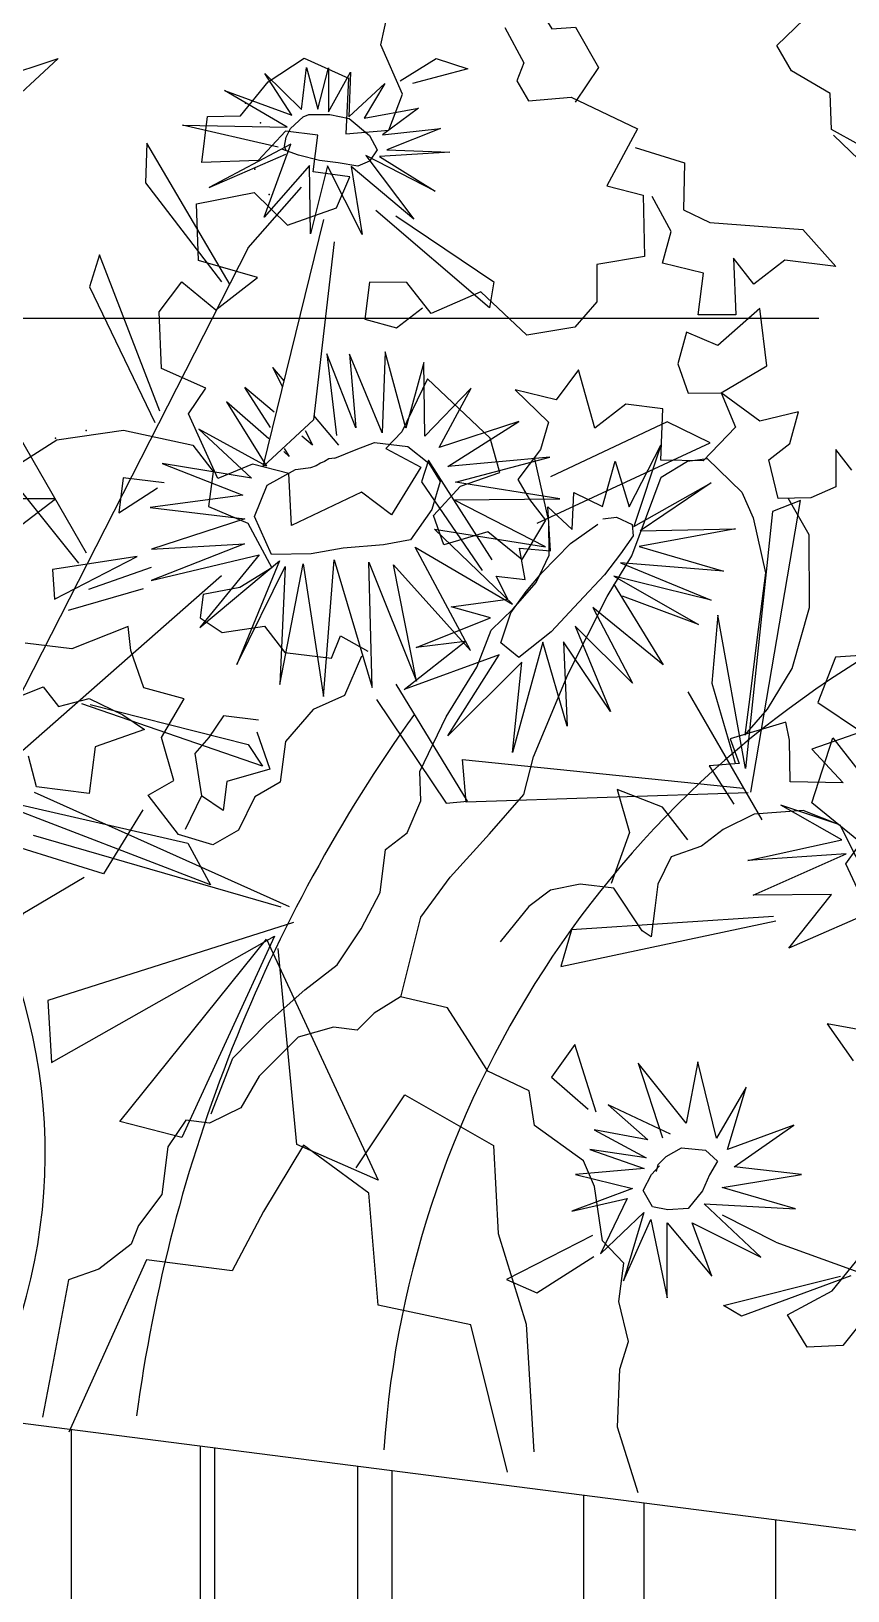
# Model space of a CAD drawing. Header units: inches. Extents: x 50027 to 54188, y -4291 to 1318.
# Drawn here: x 52094.21 to 52099.92, y -129.66 to -118.77 of the extents above; entities that cross this region are included whole.
import ezdxf

# ---------------------------------------------------------------- set-up
doc = ezdxf.new("R2010")
doc.units = ezdxf.units.IN
doc.linetypes.add('CENTER', pattern=[2, 1.25, -0.25, 0.25, -0.25])
doc.layers.add('05--TEXT-3', color=3, linetype='Continuous', lineweight=35)
doc.layers.add('3', color=7, linetype='Continuous', true_color=0x61993b)
doc.layers.add('4', color=7, linetype='Continuous', true_color=0x637d96)
for name, color, linetype in [('A-TYP-ST-Hatch', 8, 'Continuous'), ('AR-FLOWER', 93, 'Continuous'), ('BH', 3, 'Continuous'), ('ROAD CL', 251, 'CENTER')]:
    doc.layers.add(name, color=color, linetype=linetype)
doc.styles.add('TIME NEW', font='times.ttf')
doc.dimstyles.new('3-8 LEADER', dxfattribs={"dimscale": 0.4, "dimtxt": 8, "dimasz": 4, "dimexe": 6, "dimexo": 6, "dimgap": 0, "dimtad": 0, "dimdec": 0, "dimzin": 12, "dimdsep": 46, "dimlunit": 4, "dimtxsty": 'TIME NEW', "dimblk": 'DIM AERO', "dimcen": 0, "dimdle": 20, "dimclrd": 1, "dimclre": 9, "dimclrt": 2, "dimadec": 0, "dimazin": 0, "dimtfac": 1, "dimtdec": 0, "dimtofl": 0, "dimtmove": 1, "dimatfit": 3, "dimldrblk": 'DIM AERO', "dimfxl": 1, "dimtvp": 0.75, "dimtolj": 1, "dimtzin": 12, "dimlwd": 18, "dimlwe": 18, "dimarcsym": 1})

# ---------------------------------------------------------------- blocks, each defined once
blk = doc.blocks.new('DIM AERO')
at = {"color": 2}
blk.add_line((0, 0), (-1.4142, 0), dxfattribs=at)
at = {"color": 2, "const_width": 0.01}
blk.add_lwpolyline([(-1, -1), (0, 0), (-1, 1)], dxfattribs=at)
blk = doc.blocks.new('A$C054A269F')
at = {"layer": '3'}
for points in [[(250.15, 145.5), (246.84, 143.02)], [(244.77, 116.16), (246.43, 117.81), (246.01, 114.51), (248.08, 113.27), (250.97, 112.85), (252.22, 116.16), (250.56, 117.81), (250.15, 120.7), (253.46, 119.46), (257.18, 121.53), (253.46, 124.42), (254.7, 129.38), (258, 125.66), (260.9, 126.49), (261.31, 123.6), (260.07, 121.12), (257.18, 121.53), (255.52, 118.64), (258, 115.33), (261.73, 114.92), (262.14, 119.46), (265.45, 119.46), (267.93, 116.99), (270, 121.94), (271.65, 119.05), (275.37, 119.46), (272.07, 116.99), (272.48, 114.51), (274.13, 111.61), (272.89, 109.96), (271.24, 108.31), (272.89, 104.59), (276.2, 106.65), (279.92, 105), (281.16, 107.48), (279.1, 110.37), (275.79, 112.03), (277.03, 114.92), (283.23, 119.46), (284.89, 114.51), (286.13, 112.85), (282.82, 111.61), (284.89, 107.07), (287.78, 108.72), (293.57, 105), (294.4, 109.55), (297.71, 109.96), (300.6, 108.31), (303.91, 113.68), (302.67, 116.16), (306.8, 117.4), (307.63, 122.36), (305.98, 125.25), (302.67, 123.18), (299.36, 126.49), (304.74, 127.32), (305.56, 132.28), (300.6, 133.93), (297.29, 131.45), (293.16, 133.52), (292.33, 136.41), (295.64, 136.41), (295.64, 139.71), (298.53, 139.71), (300.6, 136.82), (305.56, 135.99), (305.56, 140.13), (302.67, 140.54), (300.6, 143.85), (297.71, 146.33), (293.57, 145.09), (293.16, 140.13), (289.43, 140.95), (288.61, 144.26), (291.09, 148.39), (290.68, 152.94)], [(280.34, 151.29), (278.27, 148.39), (278.68, 146.74), (277.44, 145.09), (273.72, 145.91), (267.52, 143.85), (269.58, 138.47), (266.28, 138.06), (265.45, 132.69), (269.58, 131.45), (269.17, 128.14), (270.82, 125.66), (274.96, 124.42), (279.51, 127.73), (283.64, 125.25), (286.13, 127.73), (289.43, 127.32), (289.43, 124.01), (286.54, 123.6), (284.47, 125.66)], [(247.78, 144.94), (250.4, 145.98), (250.92, 149.12), (254.58, 150.69), (256.15, 152.77), (254.06, 155.39)], [(279.51, 155.83), (276.2, 151.7), (274.13, 152.11), (271.65, 148.81), (273.31, 145.5)], [(267.52, 142.19), (262.97, 141.37), (262.55, 137.23), (260.07, 136.41), (251.8, 136.82), (248.49, 133.93), (253.04, 133.93), (255.52, 131.45), (257.59, 133.52), (256.76, 128.56), (260.07, 128.14), (260.07, 131.86), (263.79, 132.28), (263.38, 135.17), (265.45, 138.06)], [(234.19, 41.51), (235.76, 38.9), (238.9, 38.37), (240.99, 40.98), (237.33, 43.6), (234.71, 47.78)], [(285.94, 94.27), (286.99, 90.61), (289.6, 89.04), (291.69, 85.91), (291.69, 82.25), (293.78, 80.69), (294.83, 77.55), (296.92, 75.98), (300.06, 76.51), (303.19, 79.64), (301.1, 81.21), (302.67, 84.86), (301.1, 88.52), (304.76, 89.04), (306.33, 92.18), (306.85, 94.27), (311.56, 91.66), (315.74, 91.66)], [(317.83, 101.58), (314.69, 104.72), (318.88, 104.19)], [(318.35, 107.33), (315.22, 109.94), (309.47, 111.51), (303.19, 110.98), (301.1, 108.89), (301.1, 105.76), (297.44, 104.72), (294.83, 101.06), (297.44, 98.97), (300.58, 97.92), (300.58, 95.84), (298.49, 94.79), (294.83, 95.84), (292.74, 93.75), (288.56, 93.75), (288.03, 95.84), (285.42, 94.79)], [(305.28, 107.33), (308.94, 107.33), (308.94, 104.19), (305.81, 106.81)], [(227.92, 92.7), (232.1, 94.27), (233.15, 91.13), (231.05, 89.04), (234.19, 85.39), (236.28, 89.04), (236.28, 92.18), (239.42, 91.66), (237.33, 96.36), (238.9, 100.54), (244.12, 99.49), (245.17, 95.31), (240.99, 93.22), (245.17, 91.13), (242.03, 88.52), (246.74, 88), (247.26, 91.66), (247.78, 93.22), (252.49, 91.13), (251.44, 89.04), (254.06, 88.52), (251.44, 85.39)], [(306.85, 100.54), (314.17, 98.45), (313.65, 95.84), (306.85, 100.54)], [(294.31, 87.48), (297.44, 87.48), (298.49, 85.39), (299.53, 83.82), (298.49, 80.16)], [(318.35, 85.39), (313.65, 88), (312.08, 86.43), (309.47, 87.48), (306.33, 86.43), (304.24, 85.39), (308.42, 83.3), (308.42, 79.12), (313.13, 79.12), (314.17, 81.73)], [(294.31, 86.43), (292.74, 83.3), (296.4, 81.73), (296.4, 79.12), (298.49, 80.16), (299.53, 77.03)], [(255.1, 81.73), (257.71, 84.34), (261.9, 85.39), (260.33, 81.73), (261.37, 77.03)], [(280.68, 49.12), (277.19, 56.1), (268.81, 52.61), (267.41, 44.93), (263.92, 37.25), (261.82, 26.08)], [(263.92, 23.99), (268.81, 36.55), (277.19, 37.25), (279.28, 47.02), (285.57, 50.51), (288.36, 44.23), (290.46, 38.65), (298.14, 38.65), (303.03, 22.59)]]:
    blk.add_lwpolyline(points, dxfattribs=at)
for p in [(302.37, 141.72), (300.81, 140.16), (300.81, 136.01), (299.25, 133.93), (312.75, 111.09), (315.35, 110.05)]:
    blk.add_point(p, dxfattribs=at)
at = {"layer": '4'}
for points in [[(278.64, 64.66), (277.79, 71.93), (275.65, 75.78), (272.65, 80.06), (270.08, 83.91), (269.65, 87.33), (267.51, 95.03), (264.95, 102.3), (263.23, 106.15), (261.52, 113.42), (259.38, 115.13), (257.67, 115.56), (254.25, 112.99), (252.96, 110.85), (251.25, 106.15), (251.25, 100.16), (251.25, 95.03), (251.25, 91.6), (249.54, 94.17), (247.83, 98.02), (246.97, 103.58), (247.83, 110), (250.07, 112.98)], [(294.05, 52.26), (292.76, 57.39), (290.2, 60.81), (287.2, 64.23), (284.63, 66.8), (282.92, 70.22), (281.64, 73.64), (281.64, 77.49), (279.93, 79.2), (279.07, 82.2), (279.5, 84.76), (277.79, 89.89), (275.65, 94.6), (274.79, 98.02), (273.08, 100.16), (271.37, 102.72), (270.51, 105.29), (270.94, 108.28), (272.92, 113.73)], [(227.28, 64.23), (231.56, 71.93), (234.56, 75.78), (237.98, 79.2), (240.12, 82.2), (241.83, 84.76), (245.26, 85.62), (249.54, 84.76), (252.11, 83.05), (253.82, 81.34), (256.39, 80.06), (257.24, 77.49), (257.24, 75.35), (257.24, 72.79), (258.1, 73.21), (261.09, 76.64), (264.09, 76.64), (266.66, 75.78), (268.37, 74.07), (270.51, 70.65)], [(303.49, 78.27), (306.26, 72.19), (315.67, 73.85), (324.53, 71.64), (331.73, 67.21), (336.71, 66.1), (337.82, 63.89), (337.82, 57.25)], [(307.92, 71.64), (312.91, 67.76), (314.01, 61.68), (317.33, 56.15), (317.89, 51.17), (321.76, 47.3), (322.32, 42.87)], [(252.16, 23.63), (254.72, 29.17), (255.15, 34.31), (254.72, 36.87), (256, 40.29), (256, 43.71), (258.14, 45.43), (259.43, 50.13), (260.71, 52.27), (265.42, 54.83), (266.27, 57.83), (270.13, 59.11), (272.27, 61.68), (274.41, 64.24), (278.69, 64.67), (280.82, 62.96), (282.11, 61.25), (284.25, 61.25), (287.24, 59.97), (290.24, 56.12), (291.52, 53.12), (294.09, 51.41), (296.23, 51.41), (297.52, 48.85), (297.52, 44.57), (299.23, 41.58), (299.66, 39.87), (302.22, 37.3), (304.79, 36.02), (305.22, 28.32), (305.53, 23.63)]]:
    blk.add_lwpolyline(points, dxfattribs=at)
blk = doc.blocks.new('FLOWER1')
at = {"color": 86, "linetype": 'Continuous'}
for p, q in [((518.05, 231.09, -66458.41), (523.87, 235.89, -66458.41)), ((523.87, 235.89, -66458.41), (529.69, 234.83, -66458.41)), ((529.69, 234.83, -66458.41), (520.29, 230.95, -66458.41)), ((457.38, 226.81, -66458.41), (422.51, 184.59, -66458.41)), ((446.32, 221.4, -66458.41), (457.38, 226.81, -66458.41)), ((493.07, 191.13, -66458.41), (475, 214.07, -66458.41)), ((475, 214.07, -66458.41), (475.74, 207.06, -66458.41)), ((539.25, 193.39, -66458.41), (516.87, 207.73, -66458.41)), ((475.74, 207.06, -66458.41), (491.47, 191.45, -66458.41)), ((503.25, 160.01, -66458.41), (507.95, 204.9, -66458.41)), ((520.56, 207.26, -66458.41), (539.35, 198.06, -66458.41)), ((510.31, 201.23, -66458.41), (511, 169.44, -66458.41)), ((495.32, 198.11, -66458.41), (459.53, 95.39, -66458.41)), ((539.35, 198.06, -66458.41), (539.25, 193.39, -66458.41)), ((469.4, 193.27, -66458.41), (468.38, 187.39, -66458.41)), ((483.75, 167.27, -66458.41), (469.4, 193.27, -66458.41)), ((468.38, 187.39, -66458.41), (483.16, 165.14, -66458.41)), ((573.22, 177.61, -66458.41), (554.03, 165.15, -66458.41)), ((581.25, 174.95, -66458.41), (573.22, 177.61, -66458.41)), ((552.76, 156.67, -66458.41), (581.25, 174.95, -66458.41)), ((511, 169.44, -66458.41), (503.25, 160.01, -66458.41)), ((598.57, 166.99, -66458.41), (593.9, 164.35, -66458.41)), ((596.85, 114.52, -66458.41), (598.57, 166.99, -66458.41)), ((474.25, 140.55, -66458.41), (455.13, 165.17, -66458.41)), ((532.16, 165.11, -66458.41), (531.45, 161.15, -66458.41)), ((545.78, 149.14, -66458.41), (532.16, 165.11, -66458.41)), ((593.9, 164.35, -66458.41), (595.32, 118.56, -66458.41)), ((531.45, 161.15, -66458.41), (544.27, 147.01, -66458.41)), ((454.67, 156.06, -66458.41), (473.13, 138.57, -66458.41)), ((586.79, 144.82, -66458.41), (587.37, 132.76, -66458.41)), ((595.32, 118.56, -66458.41), (586.79, 144.82, -66458.41)), ((498.53, 139.78, -66458.41), (462.27, 97.94, -66458.41)), ((475.55, 134.28, -66458.41), (486.05, 139.64, -66458.41)), ((472.47, 130.07, -66458.41), (485.14, 135.72, -66458.41)), ((583.32, 130.62, -66458.41), (599.44, 109.92, -66458.41)), ((587.37, 132.76, -66458.41), (593.39, 119.23, -66458.41)), ((547.24, 106.11, -66458.41), (531.87, 124.97, -66458.41)), ((607.82, 114.14, -66458.41), (609.96, 126.05, -66458.41)), ((609.96, 126.05, -66458.41), (645.62, 91.23, -66458.41)), ((528.76, 121.82, -66458.41), (543.5, 105.25, -66458.41)), ((510.34, 107.34, -66458.41), (477.07, 113.97, -66458.41)), ((478.54, 114.02, -66458.41), (507.32, 110.83, -66458.41)), ((545.36, 113.3, -66458.41), (595.39, 115.03, -66458.41)), ((596.36, 114.35, -66458.41), (547, 105.92, -66458.41)), ((645.04, 91.31, -66458.41), (607.82, 114.14, -66458.41)), ((507.32, 110.83, -66458.41), (510.34, 107.34, -66458.41)), ((547, 105.92, -66458.41), (545.36, 113.3, -66458.41)), ((543.5, 105.25, -66458.41), (547.24, 106.11, -66458.41)), ((518.47, 83.25, -66458.41), (470.88, 97.22, -66458.41)), ((459.67, 95.53, -66458.41), (499.08, 92.03, -66458.41)), ((504.08, 85.23, -66458.41), (460.17, 95.57, -66458.41)), ((499.08, 92.03, -66458.41), (504.08, 85.23, -66458.41)), ((567.6, 79.33, -66458.41), (604.35, 92.52, -66458.41)), ((603.83, 93.24, -66458.41), (568.6, 86.03, -66458.41)), ((471.66, 89.71, -66458.41), (516.96, 83.07, -66458.41)), ((568.6, 86.03, -66458.41), (567.6, 79.33, -66458.41)), ((519.53, 80.63, -66458.41), (478.26, 60.97, -66458.41)), ((480.37, 50.16, -66458.41), (516.56, 77.75, -66458.41)), ((516.56, 77.75, -66458.41), (505.11, 40.16, -66458.41)), ((493.79, 41.43, -66458.41), (515.19, 77.01, -66458.41)), ((515.19, 77.01, -66458.41), (540.66, 37.37, -66458.41)), ((525.5, 41.68, -66458.41), (517.48, 75.67, -66458.41)), ((652.59, 74.07, -66458.41), (615.81, 75.63, -66458.41)), ((615.81, 75.63, -66458.41), (621.29, 69.75, -66458.41)), ((571.99, 65.92, -66458.41), (568.62, 59.61, -66458.41)), ((577.34, 54.55, -66458.41), (571.99, 65.92, -66458.41)), ((478.26, 60.97, -66458.41), (480.37, 50.16, -66458.41)), ((568.62, 59.61, -66458.41), (575.89, 54.88, -66458.41)), ((540.66, 37.37, -66458.41), (525.5, 41.68, -66458.41)), ((505.11, 40.16, -66458.41), (493.79, 41.43, -66458.41)), ((612.08, 36.06, -66458.41), (602.01, 39.5, -66458.41)), ((612.08, 36.06, -66458.41), (646.93, 28.54, -66458.41)), ((579.64, 32.78, -66458.41), (565.62, 22.99, -66458.41)), ((604.36, 23.66, -66458.41), (624.25, 31.64, -66458.41)), ((626.06, 31.91, -66458.41), (607.77, 22.23, -66458.41)), ((571.23, 21.35, -66458.41), (580.43, 29.12, -66458.41)), ((565.62, 22.99, -66458.41), (571.23, 21.35, -66458.41)), ((607.77, 22.23, -66458.41), (604.36, 23.66, -66458.41))]:
    blk.add_line(p, q, dxfattribs=at)
at = {"color": 221, "linetype": 'Continuous'}
for p, q in [((501.26, 231.17, -66458.41), (504.25, 224.13, -66458.41)), ((501.39, 223.68, -66458.41), (501.26, 231.17, -66458.41)), ((504.25, 224.13, -66458.41), (505.13, 231.66, -66458.41)), ((505.13, 231.66, -66458.41), (506.18, 223.91, -66458.41)), ((506.18, 223.91, -66458.41), (509.12, 231.45, -66458.41)), ((509.12, 231.45, -66458.41), (509.92, 223.55, -66458.41)), ((509.92, 223.55, -66458.41), (515.4, 230.26, -66458.41)), ((515.4, 230.26, -66458.41), (512.61, 223.66, -66458.41)), ((494.06, 229.12, -66458.41), (501.39, 223.68, -66458.41)), ((499.83, 222.48, -66458.41), (494.06, 229.12, -66458.41)), ((487.43, 225.16, -66458.41), (499.83, 222.48, -66458.41)), ((499.29, 220.25, -66458.41), (487.43, 225.16, -66458.41)), ((512.61, 223.66, -66458.41), (521.95, 226.72, -66458.41)), ((521.95, 226.72, -66458.41), (516.22, 221.19, -66458.41)), ((516.22, 221.19, -66458.41), (526.31, 223.7, -66458.41)), ((526.31, 223.7, -66458.41), (517.35, 218.67, -66458.41)), ((480.85, 218.07, -66458.41), (499.29, 220.25, -66458.41)), ((528.53, 219.77, -66458.41), (516.26, 217.32, -66458.41)), ((517.35, 218.67, -66458.41), (528.53, 219.77, -66458.41)), ((498.19, 216.53, -66458.41), (480.85, 218.07, -66458.41)), ((500.38, 217.35, -66458.41), (487.05, 207.74, -66458.41)), ((497.41, 203.88, -66458.41), (500.38, 217.35, -66458.41)), ((499.69, 216.04, -66458.41), (499.26, 216.85, -66458.41)), ((513.83, 217.18, -66458.41), (523.76, 207.14, -66458.41)), ((526.87, 212.56, -66458.41), (513.83, 217.18, -66458.41)), ((516.26, 217.32, -66458.41), (526.87, 212.56, -66458.41)), ((487.05, 207.74, -66458.41), (499.74, 215.44, -66458.41)), ((504.13, 214.01, -66458.41), (497.41, 203.88, -66458.41)), ((505.96, 202.08, -66458.41), (504.13, 214.01, -66458.41)), ((507.33, 214.39, -66458.41), (505.96, 202.08, -66458.41)), ((515.06, 203.2, -66458.41), (507.33, 214.39, -66458.41)), ((511.49, 214.86, -66458.41), (515.06, 203.2, -66458.41)), ((523.76, 207.14, -66458.41), (511.49, 214.86, -66458.41)), ((495.32, 198.11, -66458.41), (503.28, 210.02, -66458.41)), ((521.92, 183.09, -66458.41), (523.34, 168.82, -66458.41)), ((527.39, 170.21, -66458.41), (521.92, 183.09, -66458.41)), ((511.75, 181.35, -66458.41), (515.38, 167.26, -66458.41)), ((518.6, 169.02, -66458.41), (511.75, 181.35, -66458.41)), ((515.73, 181.85, -66458.41), (518.6, 169.02, -66458.41)), ((523.34, 168.82, -66458.41), (515.73, 181.85, -66458.41)), ((529, 182.19, -66458.41), (527.39, 170.21, -66458.41)), ((530.97, 169.23, -66458.41), (529, 182.19, -66458.41)), ((504.81, 174.43, -66458.41), (502.54, 177.68, -66458.41)), ((504.87, 175.59, -66458.41), (502.54, 177.68, -66458.41)), ((537.95, 178.78, -66458.41), (530.97, 169.23, -66458.41)), ((533.74, 167.61, -66458.41), (537.95, 178.78, -66458.41)), ((503.61, 167.06, -66458.41), (498.1, 173.49, -66458.41)), ((503.86, 169.81, -66458.41), (498.1, 173.49, -66458.41)), ((547.15, 174.07, -66458.41), (533.74, 167.61, -66458.41)), ((535.71, 164.49, -66458.41), (547.15, 174.07, -66458.41)), ((568.6, 161.73, -66458.41), (572.65, 173.37, -66458.41)), ((572.65, 173.37, -66458.41), (569.87, 158.42, -66458.41)), ((503.58, 165.05, -66458.41), (495.23, 170.49, -66458.41)), ((495.23, 170.49, -66458.41), (503.85, 160.19, -66458.41)), ((510.84, 170.22, -66458.41), (515.97, 165.6, -66458.41)), ((563.88, 161.17, -66458.41), (565, 169.46, -66458.41)), ((565, 169.46, -66458.41), (568.6, 161.73, -66458.41)), ((509.32, 166.32, -66458.41), (511.4, 165, -66458.41)), ((509.76, 167.35, -66458.41), (511.4, 165, -66458.41)), ((553.41, 168.57, -66458.41), (535.71, 164.49, -66458.41)), ((537.43, 161.91, -66458.41), (553.41, 168.57, -66458.41)), ((569.87, 158.42, -66458.41), (582.42, 167.93, -66458.41)), ((582.42, 167.93, -66458.41), (571.08, 157.82, -66458.41)), ((491.03, 165.06, -66458.41), (501.51, 157.67, -66458.41)), ((503.85, 160.19, -66458.41), (491.03, 165.06, -66458.41)), ((506.52, 163.67, -66458.41), (507.59, 162.43, -66458.41)), ((506.5, 163.14, -66458.41), (507.59, 162.43, -66458.41)), ((556.2, 161.47, -66458.41), (537.43, 161.91, -66458.41)), ((537.57, 158.77, -66458.41), (556.2, 161.47, -66458.41)), ((558.49, 162.95, -66458.41), (563.88, 161.17, -66458.41)), ((559.11, 156.38, -66458.41), (558.49, 162.95, -66458.41)), ((485.43, 158.13, -66458.41), (500.38, 154.49, -66458.41)), ((501.51, 157.67, -66458.41), (485.43, 158.13, -66458.41)), ((554.84, 152.73, -66458.41), (537.57, 158.77, -66458.41)), ((554.26, 159.78, -66458.41), (559.11, 156.38, -66458.41)), ((555.8, 152.11, -66458.41), (554.26, 159.78, -66458.41)), ((571.08, 157.82, -66458.41), (587.8, 160.42, -66458.41)), ((587.8, 160.42, -66458.41), (571.26, 155.04, -66458.41)), ((571.26, 155.04, -66458.41), (586.68, 152.69, -66458.41)), ((500.38, 154.49, -66458.41), (484.37, 150.1, -66458.41)), ((534.91, 153.14, -66458.41), (554.84, 152.73, -66458.41)), ((550.41, 141.85, -66458.41), (534.91, 153.14, -66458.41)), ((586.68, 152.69, -66458.41), (568.37, 151.69, -66458.41)), ((484.37, 150.1, -66458.41), (501.31, 150.4, -66458.41)), ((501.31, 150.4, -66458.41), (485.6, 142.82, -66458.41)), ((531.89, 149.5, -66458.41), (550.41, 141.85, -66458.41)), ((544.11, 132.66, -66458.41), (531.89, 149.5, -66458.41)), ((550.3, 151.87, -66458.41), (555.8, 152.11, -66458.41)), ((552.03, 146.46, -66458.41), (550.3, 151.87, -66458.41)), ((568.37, 151.69, -66458.41), (585.26, 147.31, -66458.41)), ((567.54, 149.2, -66458.41), (583.58, 142.75, -66458.41)), ((585.26, 147.31, -66458.41), (567.54, 149.2, -66458.41)), ((567.69, 147.86, -66458.41), (578.34, 134.8, -66458.41)), ((485.6, 142.82, -66458.41), (501.81, 145.97, -66458.41)), ((501.81, 145.97, -66458.41), (486.28, 137.26, -66458.41)), ((486.28, 137.26, -66458.41), (504.67, 144.42, -66458.41)), ((504.67, 144.42, -66458.41), (495.97, 130.19, -66458.41)), ((511.42, 122.12, -66458.41), (512.63, 143.9, -66458.41)), ((512.63, 143.9, -66458.41), (519.38, 121.03, -66458.41)), ((518, 145.33, -66458.41), (527.74, 123.83, -66458.41)), ((519.38, 121.03, -66458.41), (518, 145.33, -66458.41)), ((524.16, 145.74, -66458.41), (535.39, 126, -66458.41)), ((527.74, 123.83, -66458.41), (524.16, 145.74, -66458.41)), ((528.52, 145.89, -66458.41), (544.11, 132.66, -66458.41)), ((535.39, 126, -66458.41), (528.52, 145.89, -66458.41)), ((546.83, 146.33, -66458.41), (552.03, 146.46, -66458.41)), ((549.48, 142.58, -66458.41), (546.83, 146.33, -66458.41)), ((583.58, 142.75, -66458.41), (569.53, 145.86, -66458.41)), ((495.97, 130.19, -66458.41), (508.37, 143.83, -66458.41)), ((508.37, 143.83, -66458.41), (503.36, 124.58, -66458.41)), ((503.36, 124.58, -66458.41), (509.55, 142.97, -66458.41)), ((509.55, 142.97, -66458.41), (511.42, 122.12, -66458.41)), ((539.71, 139.86, -66458.41), (549.48, 142.58, -66458.41)), ((564.6, 143.15, -66458.41), (573.4, 130.82, -66458.41)), ((578.34, 134.8, -66458.41), (564.6, 143.15, -66458.41)), ((534.51, 131.91, -66458.41), (546.88, 138.93, -66458.41)), ((546.88, 138.93, -66458.41), (539.71, 139.86, -66458.41)), ((561.96, 139.49, -66458.41), (570.22, 125.31, -66458.41)), ((573.4, 130.82, -66458.41), (561.96, 139.49, -66458.41)), ((556.65, 135.86, -66458.41), (553.96, 115.75, -66458.41)), ((562.96, 121.72, -66458.41), (556.65, 135.86, -66458.41)), ((560.28, 136.42, -66458.41), (562.96, 121.72, -66458.41)), ((570.22, 125.31, -66458.41), (560.28, 136.42, -66458.41)), ((533.38, 124.22, -66458.41), (542.97, 134.1, -66458.41)), ((542.97, 134.1, -66458.41), (534.51, 131.91, -66458.41)), ((549.28, 132.59, -66458.41), (533.38, 124.22, -66458.41)), ((542.22, 117.13, -66458.41), (549.28, 132.59, -66458.41)), ((553.43, 131.84, -66458.41), (542.22, 117.13, -66458.41)), ((553.96, 115.75, -66458.41), (553.43, 131.84, -66458.41)), ((612.9, 111.02, -66458.41), (602.44, 112.94, -66458.41)), ((613.95, 108.33, -66458.41), (602.44, 112.94, -66458.41)), ((597.93, 102.43, -66458.41), (613.95, 108.33, -66458.41)), ((615.07, 106, -66458.41), (597.93, 102.43, -66458.41)), ((599.71, 96.46, -66458.41), (615.07, 106, -66458.41)), ((613.48, 98.46, -66458.41), (599.71, 96.46, -66458.41)), ((607.27, 88.01, -66458.41), (613.48, 98.46, -66458.41)), ((623.93, 98.2, -66458.41), (607.27, 88.01, -66458.41)), ((583.55, 64.17, -66458.41), (589.6, 51.65, -66458.41)), ((593.41, 54.79, -66458.41), (583.55, 64.17, -66458.41)), ((594.03, 65.87, -66458.41), (593.41, 54.79, -66458.41)), ((599.15, 52.9, -66458.41), (594.03, 65.87, -66458.41)), ((603.12, 62.54, -66458.41), (599.15, 52.9, -66458.41)), ((601.31, 51.17, -66458.41), (603.12, 62.54, -66458.41)), ((579.25, 56.15, -66458.41), (587.06, 50.95, -66458.41)), ((590.95, 52.51, -66458.41), (579.25, 56.15, -66458.41)), ((612.43, 57.02, -66458.41), (601.31, 51.17, -66458.41)), ((602.91, 48.27, -66458.41), (612.43, 57.02, -66458.41)), ((577.43, 51.4, -66458.41), (587.21, 47.75, -66458.41)), ((587.06, 50.95, -66458.41), (577.43, 51.4, -66458.41)), ((577.1, 47.84, -66458.41), (587.16, 45.79, -66458.41)), ((587.21, 47.75, -66458.41), (577.1, 47.84, -66458.41)), ((601.33, 44.36, -66458.41), (614.92, 48.57, -66458.41)), ((614.92, 48.57, -66458.41), (602.91, 48.27, -66458.41)), ((587.16, 45.79, -66458.41), (575.23, 43.1, -66458.41)), ((614.74, 42.38, -66458.41), (601.33, 44.36, -66458.41)), ((575.23, 43.1, -66458.41), (585.57, 42.01, -66458.41)), ((585.57, 42.01, -66458.41), (575.43, 36.55, -66458.41)), ((598.54, 41.06, -66458.41), (614.74, 42.38, -66458.41)), ((575.43, 36.55, -66458.41), (584.85, 40.12, -66458.41)), ((584.85, 40.12, -66458.41), (581.49, 29.77, -66458.41)), ((609.77, 33.04, -66458.41), (598.54, 41.06, -66458.41)), ((581.49, 29.77, -66458.41), (588.16, 38.05, -66458.41)), ((588.16, 38.05, -66458.41), (586.23, 25.6, -66458.41)), ((586.23, 25.6, -66458.41), (589.56, 37.02, -66458.41)), ((589.56, 37.02, -66458.41), (594.31, 23.64, -66458.41)), ((592.47, 36.8, -66458.41), (601.6, 28.49, -66458.41)), ((594.31, 23.64, -66458.41), (592.47, 36.8, -66458.41)), ((596.9, 37.4, -66458.41), (609.77, 33.04, -66458.41)), ((601.6, 28.49, -66458.41), (596.9, 37.4, -66458.41))]:
    blk.add_line(p, q, dxfattribs=at)
at = {"color": 50, "linetype": 'Continuous'}
for p, q in [((499.94, 220.11, -66458.41), (501.86, 222.45, -66458.41)), ((501.86, 222.45, -66458.41), (502.83, 223, -66458.41)), ((502.83, 223, -66458.41), (506.51, 223.51, -66458.41)), ((506.51, 223.51, -66458.41), (510.02, 223.27, -66458.41)), ((510.02, 223.27, -66458.41), (514, 220.79, -66458.41)), ((499.35, 218.48, -66458.41), (499.94, 220.11, -66458.41)), ((514, 220.79, -66458.41), (515.68, 218.45, -66458.41)), ((501.94, 215.61, -66458.41), (498.89, 216.26, -66458.41)), ((499.26, 216.85, -66458.41), (499.35, 218.48, -66458.41)), ((514.61, 216.27, -66458.41), (512.64, 215.09, -66458.41)), ((515.68, 218.45, -66458.41), (514.61, 216.27, -66458.41)), ((505.8, 215.16, -66458.41), (501.94, 215.61, -66458.41)), ((509.14, 215.19, -66458.41), (505.8, 215.16, -66458.41)), ((512.64, 215.09, -66458.41), (509.14, 215.19, -66458.41)), ((559.11, 153.91, -66458.41), (563.49, 157.93, -66458.41)), ((564.23, 159.01, -66458.41), (566.59, 159.61, -66458.41)), ((566.59, 159.61, -66458.41), (569.55, 158.72, -66458.41)), ((569.55, 158.72, -66458.41), (569.96, 156.75, -66458.41)), ((569.96, 156.75, -66458.41), (568.21, 153.26, -66458.41)), ((554.83, 148.07, -66458.41), (559.11, 153.91, -66458.41)), ((568.21, 153.26, -66458.41), (565.86, 149.21, -66458.41)), ((552.49, 144.4, -66458.41), (554.83, 148.07, -66458.41)), ((565.86, 149.21, -66458.41), (562, 143.78, -66458.41)), ((550.3, 140.27, -66458.41), (552.49, 144.4, -66458.41)), ((562, 143.78, -66458.41), (557.87, 137.92, -66458.41)), ((549.3, 134.73, -66458.41), (550.3, 140.27, -66458.41)), ((557.87, 137.92, -66458.41), (552.81, 132.63, -66458.41)), ((552.81, 132.63, -66458.41), (549.3, 134.73, -66458.41)), ((615.24, 104.24, -66458.41), (616.82, 107.16, -66458.41)), ((617.93, 100.11, -66458.41), (615.24, 104.24, -66458.41))]:
    blk.add_line(p, q, dxfattribs=at)
at = {"color": 50, "linetype": 'Continuous', "elevation": -66458.41}
for points in [[(515.62, 163.23), (519.21, 165.27), (522.23, 166.91), (528.23, 167), (532.32, 164.61), (534.73, 161.63), (533.92, 156.53), (530.92, 150.71), (526.31, 149.14), (519.3, 147.57), (513.81, 145.84), (506.84, 144.74), (502.9, 151.05), (504.4, 156.85), (509.01, 160.29)], [(515.62, 163.23), (514.61, 162.94), (513.93, 162.37), (513.23, 161.99), (512.56, 161.41), (511.63, 160.95), (510.35, 160.56), (509.03, 160.19), (509.01, 160.29)], [(589.36, 45.58), (589.51, 46.85), (590.71, 48.46), (593.2, 50.35), (597.45, 50.5), (599.87, 48.85), (598.8, 46.25), (597.91, 43.28), (595.84, 39.84), (592.29, 39.12), (589.54, 39.29), (587.51, 41.91), (588.59, 44.95), (589.78, 46.68)]]:
    blk.add_lwpolyline(points, dxfattribs=at)
at = {"color": 86, "linetype": 'Continuous'}
for centre, radius, start, end in [((726.49, 2.3, -66458.41), 178.77, 123.9068, 183.9143), ((779.59, -8.71, -66458.41), 275.74, 152.1426, 180.2479), ((383.99, 20.72, -66458.41), 98.39, 341.8676, 39.9918)]:
    blk.add_arc(centre, radius, start, end, dxfattribs=at)

msp = doc.modelspace()

# ---------------------------------------------------------------- hatches: boundary and pattern name
at = {"layer": 'A-TYP-ST-Hatch', "true_color": 0x005c55}
h = msp.add_hatch(dxfattribs=at)
h.set_pattern_fill('AR-RROOF', color=138, scale=2, angle=90, style=0)
h.set_pattern_definition([(90, (50234.49, 3083.2162), (-2, 4.4), [30, -4, 10, -2]), (90, (50233.49, 3085.8762), (-2.66, -2), [6, -0.66, 12, -1.5]), (90, (50232.7901, 3084.2162), (-1.34, 10.4), [16, -2.8, 8, -2])])
h.paths.add_polyline_path([(52127.55137, -132.77439), (52127.55147, -134.79792), (52049.55147, -124.79792), (52049.55147, -122.77439)])

# ---------------------------------------------------------------- linework, layer by layer
at = {"layer": 'Defpoints'}
msp.add_lwpolyline([(52127.55137, -132.77439), (52127.55147, -134.79792), (52049.55147, -124.79792), (52049.55147, -122.77439)], close=True, dxfattribs=at)
at = {"layer": 'ROAD CL', "ltscale": 5}
msp.add_line((51173.46549, -120.77439), (52445.63744, -120.77439), dxfattribs=at)

# ---------------------------------------------------------------- block references
at = {"layer": 'AR-FLOWER', "xscale": 0.03937007874015749, "yscale": 0.03937007874015749, "zscale": 0.03937007874015749, "rotation": 352.2019718521992}
msp.add_blockref('FLOWER1', (52075.3483, -125.36428), dxfattribs=at)
at = {"layer": 'BH', "xscale": -0.07859999999999999, "yscale": 0.07859999999999999, "zscale": 0.07859999999999999, "rotation": 352.7504839473626}
msp.add_blockref('A$C054A269F', (52117.87975, -133.32211), dxfattribs=at)

# ---------------------------------------------------------------- leaders
at = {"layer": '05--TEXT-3'}
msp.add_leader([(52029.02358, -121.06066), (52051.65281, -91.62926), (52105.83157, -91.62926)], dimstyle='3-8 LEADER', override={"dimgap": 0, "dimtad": 0}, dxfattribs=at)

doc.saveas('drawing.dxf')
